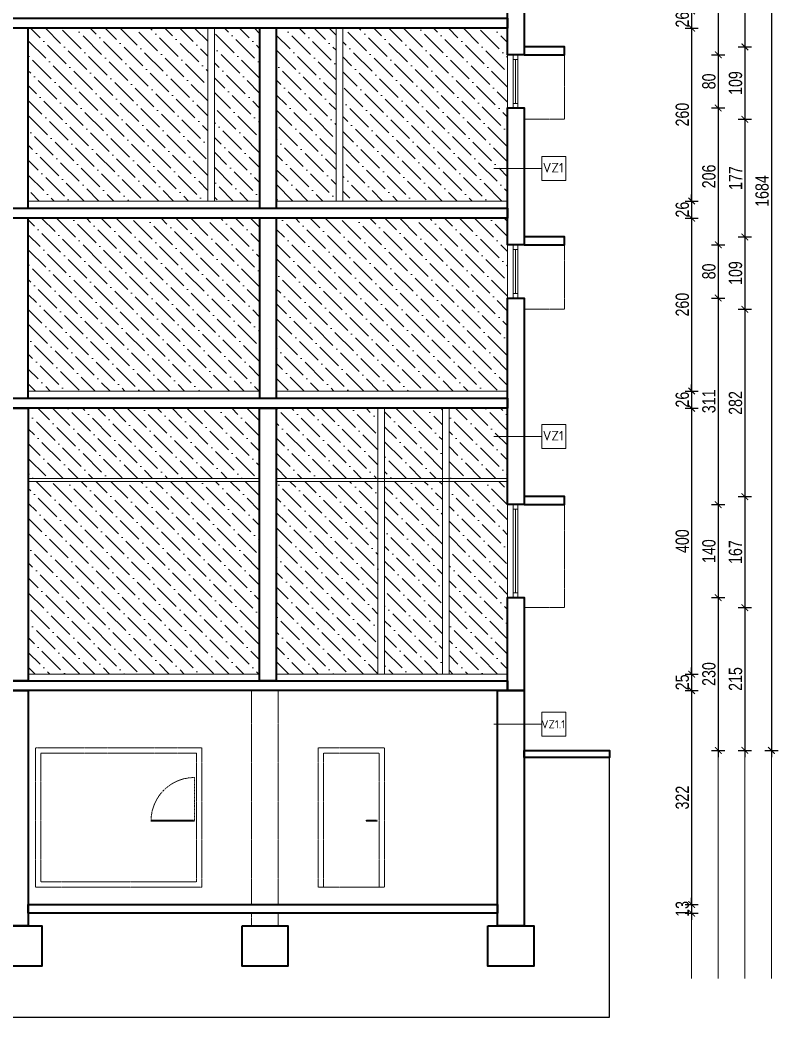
# Model space of a CAD drawing. Header units: millimetres. Extents: x 195897 to 285417, y -229751 to -116129.
# Drawn here: x 204986 to 206127, y -228021 to -226520 of the extents above; entities that cross this region are included whole.
import ezdxf
from ezdxf.enums import TextEntityAlignment as Align

# ---------------------------------------------------------------- set-up
doc = ezdxf.new("R2010")
doc.units = ezdxf.units.MM
doc.header["$PDMODE"] = 2
doc.linetypes.add('HIDDEN', pattern=[0.375, 0.25, -0.125])
doc.layers.get('0').update_dxf_attribs({"lineweight": 0})
doc.layers.get('Defpoints').update_dxf_attribs({"color": 250, "lineweight": 0})
for name, color, linetype, lineweight in [('01-zid_nenosivi', 134, 'Continuous', 0), ('03-prozori', 132, 'Continuous', 0), ('05-podgled-tanko', 144, 'HIDDEN', 0), ('06-hatch_grijano', 30, 'Continuous', 0), ('07-kote', 70, 'Continuous', 9), ('5-TX', 113, 'Continuous', 5), ('TP_01 - 0.50', 1, 'Continuous', 40)]:
    doc.layers.add(name, color=color, linetype=linetype, lineweight=lineweight)
doc.layers.add('Kucni_broj', color=2, linetype='Continuous', plot=False)
doc.styles.add('isocpeur', font='isocpeur.ttf')
doc.styles.add('OPIS', font='hrcom.shx', dxfattribs={"width": 0.8, "height": 20})
doc.dimstyles.new('ISO-25', dxfattribs={"dimtxt": 20, "dimasz": 10, "dimexe": 10, "dimexo": 10, "dimgap": 4, "dimtad": 1, "dimdec": 0, "dimtxsty": 'OPIS', "dimblk": 'ARCHTICK', "dimcen": 10, "dimdle": 10, "dimadec": 0, "dimazin": 0, "dimtfac": 1, "dimtdec": 0, "dimtix": 1, "dimtmove": 0, "dimatfit": 3, "dimldrblk": 'ARCHTICK', "dimfxl": 10, "dimfxlon": 1, "dimarcsym": 0})

# ---------------------------------------------------------------- blocks, each defined once
blk = doc.blocks.new('*U648')
blk.add_line((7, 3.5), (133, 3.5))
blk.add_lwpolyline([(0, 7), (140, 7), (140, 0), (140, 0), (0, 0), (0, 7)])
blk.add_lwpolyline([(7, 7), (133, 7), (133, 0), (7, 0)], close=True)
blk = doc.blocks.new('*U1047')
blk.add_line((7, 3.5), (73, 3.5))
blk.add_lwpolyline([(0, 7), (80, 7), (80, 0), (80, 0), (0, 0), (0, 7)])
blk.add_lwpolyline([(7, 7), (73, 7), (73, 0), (7, 0)], close=True)
blk = doc.blocks.new('_ArchTick')
at = {"color": 0, "linetype": 'ByBlock', "lineweight": 0, "const_width": 0.15}
blk.add_lwpolyline([(-0.5, -0.5), (0.5, 0.5)], dxfattribs=at)
blk = doc.blocks.new('*D1799')
at = {"layer": '07-kote', "color": 0, "linetype": 'ByBlock', "lineweight": -2, "ltscale": 5, "transparency": 16777216}
for p, q in [((205996.6, -226506.3), (205996.6, -226496.3)), ((205986.6, -226506.3), (206006.6, -226506.3)), ((205996.6, -226506.3), (205996.6, -226532.3)), ((205986.6, -226532.3), (206006.6, -226532.3)), ((205996.6, -226532.3), (205996.6, -226542.3))]:
    blk.add_line(p, q, dxfattribs=at)
at = {"layer": 'Defpoints', "color": 0, "linetype": 'ByBlock', "ltscale": 5, "transparency": 16777216}
for p in [(205719.7, -226506.3), (205719.7, -226532.3), (205996.6, -226532.3)]:
    blk.add_point(p, dxfattribs=at)
at = {"layer": '07-kote', "color": 0, "linetype": 'ByBlock', "lineweight": -2, "ltscale": 5, "transparency": 16777216, "xscale": 10, "yscale": 10, "zscale": 10}
for p, rotation in [((205996.6, -226506.3), 270), ((205996.6, -226532.3), 90)]:
    blk.add_blockref('_ArchTick', p, dxfattribs=dict(at, rotation=rotation))
at = {"layer": '07-kote', "color": 0, "linetype": 'ByBlock', "ltscale": 5, "transparency": 16777216, "insert": (205982.6, -226519.3), "char_height": 20, "attachment_point": 5, "rotation": 90, "style": 'OPIS'}
blk.add_mtext('26', dxfattribs=at)
blk = doc.blocks.new('*D1800')
at = {"layer": '07-kote', "color": 0, "linetype": 'ByBlock', "lineweight": -2, "ltscale": 5, "transparency": 16777216}
for p, q in [((205986.6, -226532.3), (206006.6, -226532.3)), ((205996.6, -226522.3), (205996.6, -226802.3)), ((205986.6, -226792.3), (206006.6, -226792.3))]:
    blk.add_line(p, q, dxfattribs=at)
at = {"layer": 'Defpoints', "color": 0, "linetype": 'ByBlock', "ltscale": 5, "transparency": 16777216}
for p in [(205719.7, -226532.3), (205719.7, -226792.3), (205996.6, -226792.3)]:
    blk.add_point(p, dxfattribs=at)
at = {"layer": '07-kote', "color": 0, "linetype": 'ByBlock', "lineweight": -2, "ltscale": 5, "transparency": 16777216, "xscale": 10, "yscale": 10, "zscale": 10}
for p, rotation in [((205996.6, -226532.3), 90), ((205996.6, -226792.3), 270)]:
    blk.add_blockref('_ArchTick', p, dxfattribs=dict(at, rotation=rotation))
at = {"layer": '07-kote', "color": 0, "linetype": 'ByBlock', "ltscale": 5, "transparency": 16777216, "insert": (205982.6, -226662.3), "char_height": 20, "attachment_point": 5, "rotation": 90, "style": 'OPIS'}
blk.add_mtext('260', dxfattribs=at)
blk = doc.blocks.new('*D1801')
at = {"layer": '07-kote', "color": 0, "linetype": 'ByBlock', "lineweight": -2, "ltscale": 5, "transparency": 16777216}
for p, q in [((205996.6, -226792.3), (205996.6, -226782.3)), ((205986.6, -226792.3), (206006.6, -226792.3)), ((205996.6, -226792.3), (205996.6, -226818.3)), ((205986.6, -226818.3), (206006.6, -226818.3)), ((205996.6, -226818.3), (205996.6, -226828.3))]:
    blk.add_line(p, q, dxfattribs=at)
at = {"layer": 'Defpoints', "color": 0, "linetype": 'ByBlock', "ltscale": 5, "transparency": 16777216}
for p in [(205719.7, -226792.3), (205719.7, -226818.3), (205996.6, -226818.3)]:
    blk.add_point(p, dxfattribs=at)
at = {"layer": '07-kote', "color": 0, "linetype": 'ByBlock', "lineweight": -2, "ltscale": 5, "transparency": 16777216, "xscale": 10, "yscale": 10, "zscale": 10}
for p, rotation in [((205996.6, -226792.3), 270), ((205996.6, -226818.3), 90)]:
    blk.add_blockref('_ArchTick', p, dxfattribs=dict(at, rotation=rotation))
at = {"layer": '07-kote', "color": 0, "linetype": 'ByBlock', "ltscale": 5, "transparency": 16777216, "insert": (205982.6, -226805.3), "char_height": 20, "attachment_point": 5, "rotation": 90, "style": 'OPIS'}
blk.add_mtext('26', dxfattribs=at)
blk = doc.blocks.new('*D1802')
at = {"layer": '07-kote', "color": 0, "linetype": 'ByBlock', "lineweight": -2, "ltscale": 5, "transparency": 16777216}
for p, q in [((205986.6, -226818.3), (206006.6, -226818.3)), ((205996.6, -226808.3), (205996.6, -227088.3)), ((205986.6, -227078.3), (206006.6, -227078.3))]:
    blk.add_line(p, q, dxfattribs=at)
at = {"layer": 'Defpoints', "color": 0, "linetype": 'ByBlock', "ltscale": 5, "transparency": 16777216}
for p in [(205719.7, -226818.3), (205719.7, -227078.3), (205996.6, -227078.3)]:
    blk.add_point(p, dxfattribs=at)
at = {"layer": '07-kote', "color": 0, "linetype": 'ByBlock', "lineweight": -2, "ltscale": 5, "transparency": 16777216, "xscale": 10, "yscale": 10, "zscale": 10}
for p, rotation in [((205996.6, -226818.3), 90), ((205996.6, -227078.3), 270)]:
    blk.add_blockref('_ArchTick', p, dxfattribs=dict(at, rotation=rotation))
at = {"layer": '07-kote', "color": 0, "linetype": 'ByBlock', "ltscale": 5, "transparency": 16777216, "insert": (205982.6, -226948.3), "char_height": 20, "attachment_point": 5, "rotation": 90, "style": 'OPIS'}
blk.add_mtext('260', dxfattribs=at)
blk = doc.blocks.new('*D1803')
at = {"layer": '07-kote', "color": 0, "linetype": 'ByBlock', "lineweight": -2, "ltscale": 5, "transparency": 16777216}
for p, q in [((205996.6, -227078.3), (205996.6, -227068.3)), ((205986.6, -227078.3), (206006.6, -227078.3)), ((205996.6, -227078.3), (205996.6, -227104.3)), ((205986.6, -227104.3), (206006.6, -227104.3)), ((205996.6, -227104.3), (205996.6, -227114.3))]:
    blk.add_line(p, q, dxfattribs=at)
at = {"layer": 'Defpoints', "color": 0, "linetype": 'ByBlock', "ltscale": 5, "transparency": 16777216}
for p in [(205719.7, -227078.3), (205719.7, -227104.3), (205996.6, -227104.3)]:
    blk.add_point(p, dxfattribs=at)
at = {"layer": '07-kote', "color": 0, "linetype": 'ByBlock', "lineweight": -2, "ltscale": 5, "transparency": 16777216, "xscale": 10, "yscale": 10, "zscale": 10}
for p, rotation in [((205996.6, -227078.3), 270), ((205996.6, -227104.3), 90)]:
    blk.add_blockref('_ArchTick', p, dxfattribs=dict(at, rotation=rotation))
at = {"layer": '07-kote', "color": 0, "linetype": 'ByBlock', "ltscale": 5, "transparency": 16777216, "insert": (205982.6, -227091.3), "char_height": 20, "attachment_point": 5, "rotation": 90, "style": 'OPIS'}
blk.add_mtext('26', dxfattribs=at)
blk = doc.blocks.new('*D1804')
at = {"layer": '07-kote', "color": 0, "linetype": 'ByBlock', "lineweight": -2, "ltscale": 5, "transparency": 16777216}
for p, q in [((205986.6, -227104.3), (206006.6, -227104.3)), ((205996.6, -227094.3), (205996.6, -227514.3)), ((205986.6, -227504.3), (206006.6, -227504.3))]:
    blk.add_line(p, q, dxfattribs=at)
at = {"layer": 'Defpoints', "color": 0, "linetype": 'ByBlock', "ltscale": 5, "transparency": 16777216}
for p in [(205719.7, -227104.3), (205719.7, -227504.3), (205996.6, -227504.3)]:
    blk.add_point(p, dxfattribs=at)
at = {"layer": '07-kote', "color": 0, "linetype": 'ByBlock', "lineweight": -2, "ltscale": 5, "transparency": 16777216, "xscale": 10, "yscale": 10, "zscale": 10}
for p, rotation in [((205996.6, -227104.3), 90), ((205996.6, -227504.3), 270)]:
    blk.add_blockref('_ArchTick', p, dxfattribs=dict(at, rotation=rotation))
at = {"layer": '07-kote', "color": 0, "linetype": 'ByBlock', "ltscale": 5, "transparency": 16777216, "insert": (205982.6, -227304.3), "char_height": 20, "attachment_point": 5, "rotation": 90, "style": 'OPIS'}
blk.add_mtext('400', dxfattribs=at)
blk = doc.blocks.new('*D1805')
at = {"layer": '07-kote', "color": 0, "linetype": 'ByBlock', "lineweight": -2, "ltscale": 5, "transparency": 16777216}
for p, q in [((205996.6, -227504.3), (205996.6, -227494.3)), ((205986.6, -227504.3), (206006.6, -227504.3)), ((205996.6, -227504.3), (205996.6, -227529.3)), ((205986.6, -227529.3), (206006.6, -227529.3)), ((205996.6, -227529.3), (205996.6, -227539.3))]:
    blk.add_line(p, q, dxfattribs=at)
at = {"layer": 'Defpoints', "color": 0, "linetype": 'ByBlock', "ltscale": 5, "transparency": 16777216}
for p in [(205719.7, -227504.3), (205719.7, -227529.3), (205996.6, -227529.3)]:
    blk.add_point(p, dxfattribs=at)
at = {"layer": '07-kote', "color": 0, "linetype": 'ByBlock', "lineweight": -2, "ltscale": 5, "transparency": 16777216, "xscale": 10, "yscale": 10, "zscale": 10}
for p, rotation in [((205996.6, -227504.3), 270), ((205996.6, -227529.3), 90)]:
    blk.add_blockref('_ArchTick', p, dxfattribs=dict(at, rotation=rotation))
at = {"layer": '07-kote', "color": 0, "linetype": 'ByBlock', "ltscale": 5, "transparency": 16777216, "insert": (205982.6, -227516.8), "char_height": 20, "attachment_point": 5, "rotation": 90, "style": 'OPIS'}
blk.add_mtext('25', dxfattribs=at)
blk = doc.blocks.new('*D1806')
at = {"layer": '07-kote', "color": 0, "linetype": 'ByBlock', "lineweight": -2, "ltscale": 5, "transparency": 16777216}
for p, q in [((205996.6, -227519.3), (205996.6, -227861.3)), ((205986.6, -227529.3), (206006.6, -227529.3)), ((205986.6, -227851.3), (206006.6, -227851.3))]:
    blk.add_line(p, q, dxfattribs=at)
at = {"layer": 'Defpoints', "color": 0, "linetype": 'ByBlock', "ltscale": 5, "transparency": 16777216}
for p in [(205719.7, -227529.3), (205704.7, -227851.3), (205996.6, -227851.3)]:
    blk.add_point(p, dxfattribs=at)
at = {"layer": '07-kote', "color": 0, "linetype": 'ByBlock', "lineweight": -2, "ltscale": 5, "transparency": 16777216, "xscale": 10, "yscale": 10, "zscale": 10}
for p, rotation in [((205996.6, -227529.3), 90), ((205996.6, -227851.3), 270)]:
    blk.add_blockref('_ArchTick', p, dxfattribs=dict(at, rotation=rotation))
at = {"layer": '07-kote', "color": 0, "linetype": 'ByBlock', "ltscale": 5, "transparency": 16777216, "insert": (205982.6, -227690.3), "char_height": 20, "attachment_point": 5, "rotation": 90, "style": 'OPIS'}
blk.add_mtext('322', dxfattribs=at)
blk = doc.blocks.new('*D1807')
at = {"layer": '07-kote', "color": 0, "linetype": 'ByBlock', "lineweight": -2, "ltscale": 5, "transparency": 16777216}
for p, q in [((205996.6, -227851.3), (205996.6, -227841.3)), ((205986.6, -227851.3), (206006.6, -227851.3)), ((205996.6, -227851.3), (205996.6, -227864.3)), ((205986.6, -227864.3), (206006.6, -227864.3)), ((205996.6, -227864.3), (205996.6, -227874.3))]:
    blk.add_line(p, q, dxfattribs=at)
at = {"layer": 'Defpoints', "color": 0, "linetype": 'ByBlock', "ltscale": 5, "transparency": 16777216}
for p in [(205704.7, -227851.3), (205704.7, -227864.3), (205996.6, -227864.3)]:
    blk.add_point(p, dxfattribs=at)
at = {"layer": '07-kote', "color": 0, "linetype": 'ByBlock', "lineweight": -2, "ltscale": 5, "transparency": 16777216, "xscale": 10, "yscale": 10, "zscale": 10}
for p, rotation in [((205996.6, -227851.3), 270), ((205996.6, -227864.3), 90)]:
    blk.add_blockref('_ArchTick', p, dxfattribs=dict(at, rotation=rotation))
at = {"layer": '07-kote', "color": 0, "linetype": 'ByBlock', "ltscale": 5, "transparency": 16777216, "insert": (205982.6, -227857.8), "char_height": 20, "attachment_point": 5, "rotation": 90, "style": 'OPIS'}
blk.add_mtext('13', dxfattribs=at)
blk = doc.blocks.new('*D1814')
at = {"layer": '07-kote', "color": 0, "linetype": 'ByBlock', "lineweight": -2, "ltscale": 5, "transparency": 16777216}
for p, q in [((206026.6, -226366.3), (206046.6, -226366.3)), ((206036.6, -226356.3), (206036.6, -226582.3)), ((206026.6, -226572.3), (206046.6, -226572.3))]:
    blk.add_line(p, q, dxfattribs=at)
at = {"layer": 'Defpoints', "color": 0, "linetype": 'ByBlock', "ltscale": 5, "transparency": 16777216}
for p in [(205744.7, -226366.3), (205744.7, -226572.3), (206036.6, -226572.3)]:
    blk.add_point(p, dxfattribs=at)
at = {"layer": '07-kote', "color": 0, "linetype": 'ByBlock', "lineweight": -2, "ltscale": 5, "transparency": 16777216, "xscale": 10, "yscale": 10, "zscale": 10}
for p, rotation in [((206036.6, -226366.3), 90), ((206036.6, -226572.3), 270)]:
    blk.add_blockref('_ArchTick', p, dxfattribs=dict(at, rotation=rotation))
at = {"layer": '07-kote', "color": 0, "linetype": 'ByBlock', "ltscale": 5, "transparency": 16777216, "insert": (206022.6, -226469.3), "char_height": 20, "attachment_point": 5, "rotation": 90, "style": 'OPIS'}
blk.add_mtext('206', dxfattribs=at)
blk = doc.blocks.new('*D1815')
at = {"layer": '07-kote', "color": 0, "linetype": 'ByBlock', "lineweight": -2, "ltscale": 5, "transparency": 16777216}
for p, q in [((206036.6, -226562.3), (206036.6, -226662.3)), ((206026.6, -226572.3), (206046.6, -226572.3)), ((206026.6, -226652.3), (206046.6, -226652.3))]:
    blk.add_line(p, q, dxfattribs=at)
at = {"layer": 'Defpoints', "color": 0, "linetype": 'ByBlock', "ltscale": 5, "transparency": 16777216}
for p in [(205744.7, -226572.3), (205744.7, -226652.3), (206036.6, -226652.3)]:
    blk.add_point(p, dxfattribs=at)
at = {"layer": '07-kote', "color": 0, "linetype": 'ByBlock', "lineweight": -2, "ltscale": 5, "transparency": 16777216, "xscale": 10, "yscale": 10, "zscale": 10}
for p, rotation in [((206036.6, -226572.3), 90), ((206036.6, -226652.3), 270)]:
    blk.add_blockref('_ArchTick', p, dxfattribs=dict(at, rotation=rotation))
at = {"layer": '07-kote', "color": 0, "linetype": 'ByBlock', "ltscale": 5, "transparency": 16777216, "insert": (206022.6, -226612.3), "char_height": 20, "attachment_point": 5, "rotation": 90, "style": 'OPIS'}
blk.add_mtext('80', dxfattribs=at)
blk = doc.blocks.new('*D1816')
at = {"layer": '07-kote', "color": 0, "linetype": 'ByBlock', "lineweight": -2, "ltscale": 5, "transparency": 16777216}
for p, q in [((206026.6, -226652.3), (206046.6, -226652.3)), ((206036.6, -226642.3), (206036.6, -226868.3)), ((206026.6, -226858.3), (206046.6, -226858.3))]:
    blk.add_line(p, q, dxfattribs=at)
at = {"layer": 'Defpoints', "color": 0, "linetype": 'ByBlock', "ltscale": 5, "transparency": 16777216}
for p in [(205744.7, -226652.3), (205744.7, -226858.3), (206036.6, -226858.3)]:
    blk.add_point(p, dxfattribs=at)
at = {"layer": '07-kote', "color": 0, "linetype": 'ByBlock', "lineweight": -2, "ltscale": 5, "transparency": 16777216, "xscale": 10, "yscale": 10, "zscale": 10}
for p, rotation in [((206036.6, -226652.3), 90), ((206036.6, -226858.3), 270)]:
    blk.add_blockref('_ArchTick', p, dxfattribs=dict(at, rotation=rotation))
at = {"layer": '07-kote', "color": 0, "linetype": 'ByBlock', "ltscale": 5, "transparency": 16777216, "insert": (206022.6, -226755.3), "char_height": 20, "attachment_point": 5, "rotation": 90, "style": 'OPIS'}
blk.add_mtext('206', dxfattribs=at)
blk = doc.blocks.new('*D1817')
at = {"layer": '07-kote', "color": 0, "linetype": 'ByBlock', "lineweight": -2, "ltscale": 5, "transparency": 16777216}
for p, q in [((206036.6, -226848.3), (206036.6, -226948.3)), ((206026.6, -226858.3), (206046.6, -226858.3)), ((206026.6, -226938.3), (206046.6, -226938.3))]:
    blk.add_line(p, q, dxfattribs=at)
at = {"layer": 'Defpoints', "color": 0, "linetype": 'ByBlock', "ltscale": 5, "transparency": 16777216}
for p in [(205744.7, -226858.3), (205744.7, -226938.3), (206036.6, -226938.3)]:
    blk.add_point(p, dxfattribs=at)
at = {"layer": '07-kote', "color": 0, "linetype": 'ByBlock', "lineweight": -2, "ltscale": 5, "transparency": 16777216, "xscale": 10, "yscale": 10, "zscale": 10}
for p, rotation in [((206036.6, -226858.3), 90), ((206036.6, -226938.3), 270)]:
    blk.add_blockref('_ArchTick', p, dxfattribs=dict(at, rotation=rotation))
at = {"layer": '07-kote', "color": 0, "linetype": 'ByBlock', "ltscale": 5, "transparency": 16777216, "insert": (206022.6, -226898.3), "char_height": 20, "attachment_point": 5, "rotation": 90, "style": 'OPIS'}
blk.add_mtext('80', dxfattribs=at)
blk = doc.blocks.new('*D1818')
at = {"layer": '07-kote', "color": 0, "linetype": 'ByBlock', "lineweight": -2, "ltscale": 5, "transparency": 16777216}
for p, q in [((206026.6, -226938.3), (206046.6, -226938.3)), ((206036.6, -226928.3), (206036.6, -227259.3)), ((206026.6, -227249.3), (206046.6, -227249.3))]:
    blk.add_line(p, q, dxfattribs=at)
at = {"layer": 'Defpoints', "color": 0, "linetype": 'ByBlock', "ltscale": 5, "transparency": 16777216}
for p in [(205744.7, -226938.3), (205744.7, -227249.3), (206036.6, -227249.3)]:
    blk.add_point(p, dxfattribs=at)
at = {"layer": '07-kote', "color": 0, "linetype": 'ByBlock', "lineweight": -2, "ltscale": 5, "transparency": 16777216, "xscale": 10, "yscale": 10, "zscale": 10}
for p, rotation in [((206036.6, -226938.3), 90), ((206036.6, -227249.3), 270)]:
    blk.add_blockref('_ArchTick', p, dxfattribs=dict(at, rotation=rotation))
at = {"layer": '07-kote', "color": 0, "linetype": 'ByBlock', "ltscale": 5, "transparency": 16777216, "insert": (206022.6, -227093.8), "char_height": 20, "attachment_point": 5, "rotation": 90, "style": 'OPIS'}
blk.add_mtext('311', dxfattribs=at)
blk = doc.blocks.new('*D1819')
at = {"layer": '07-kote', "color": 0, "linetype": 'ByBlock', "lineweight": -2, "ltscale": 5, "transparency": 16777216}
for p, q in [((206036.6, -227239.3), (206036.6, -227399.3)), ((206026.6, -227249.3), (206046.6, -227249.3)), ((206026.6, -227389.3), (206046.6, -227389.3))]:
    blk.add_line(p, q, dxfattribs=at)
at = {"layer": 'Defpoints', "color": 0, "linetype": 'ByBlock', "ltscale": 5, "transparency": 16777216}
for p in [(205744.7, -227249.3), (205744.7, -227389.3), (206036.6, -227389.3)]:
    blk.add_point(p, dxfattribs=at)
at = {"layer": '07-kote', "color": 0, "linetype": 'ByBlock', "lineweight": -2, "ltscale": 5, "transparency": 16777216, "xscale": 10, "yscale": 10, "zscale": 10}
for p, rotation in [((206036.6, -227249.3), 90), ((206036.6, -227389.3), 270)]:
    blk.add_blockref('_ArchTick', p, dxfattribs=dict(at, rotation=rotation))
at = {"layer": '07-kote', "color": 0, "linetype": 'ByBlock', "ltscale": 5, "transparency": 16777216, "insert": (206022.6, -227319.3), "char_height": 20, "attachment_point": 5, "rotation": 90, "style": 'OPIS'}
blk.add_mtext('140', dxfattribs=at)
blk = doc.blocks.new('*D1820')
at = {"layer": '07-kote', "color": 0, "linetype": 'ByBlock', "lineweight": -2, "ltscale": 5, "transparency": 16777216}
for p, q in [((206026.6, -227389.3), (206046.6, -227389.3)), ((206036.6, -227379.3), (206036.6, -227629.3)), ((206026.6, -227619.3), (206046.6, -227619.3))]:
    blk.add_line(p, q, dxfattribs=at)
at = {"layer": 'Defpoints', "color": 0, "linetype": 'ByBlock', "ltscale": 5, "transparency": 16777216}
for p in [(205744.7, -227389.3), (205873.1, -227619.3), (206036.6, -227619.3)]:
    blk.add_point(p, dxfattribs=at)
at = {"layer": '07-kote', "color": 0, "linetype": 'ByBlock', "lineweight": -2, "ltscale": 5, "transparency": 16777216, "xscale": 10, "yscale": 10, "zscale": 10}
for p, rotation in [((206036.6, -227389.3), 90), ((206036.6, -227619.3), 270)]:
    blk.add_blockref('_ArchTick', p, dxfattribs=dict(at, rotation=rotation))
at = {"layer": '07-kote', "color": 0, "linetype": 'ByBlock', "ltscale": 5, "transparency": 16777216, "insert": (206022.6, -227504.3), "char_height": 20, "attachment_point": 5, "rotation": 90, "style": 'OPIS'}
blk.add_mtext('230', dxfattribs=at)
blk = doc.blocks.new('*D1826')
at = {"layer": '07-kote', "color": 0, "linetype": 'ByBlock', "lineweight": -2, "ltscale": 5, "transparency": 16777216}
for p, q in [((206066.6, -226383.3), (206086.6, -226383.3)), ((206076.6, -226373.3), (206076.6, -226570.3)), ((206066.6, -226560.3), (206086.6, -226560.3))]:
    blk.add_line(p, q, dxfattribs=at)
at = {"layer": 'Defpoints', "color": 0, "linetype": 'ByBlock', "ltscale": 5, "transparency": 16777216}
for p in [(205805.3, -226383.3), (205805.3, -226560.3), (206076.6, -226560.3)]:
    blk.add_point(p, dxfattribs=at)
at = {"layer": '07-kote', "color": 0, "linetype": 'ByBlock', "lineweight": -2, "ltscale": 5, "transparency": 16777216, "xscale": 10, "yscale": 10, "zscale": 10}
for p, rotation in [((206076.6, -226383.3), 90), ((206076.6, -226560.3), 270)]:
    blk.add_blockref('_ArchTick', p, dxfattribs=dict(at, rotation=rotation))
at = {"layer": '07-kote', "color": 0, "linetype": 'ByBlock', "ltscale": 5, "transparency": 16777216, "insert": (206062.6, -226471.8), "char_height": 20, "attachment_point": 5, "rotation": 90, "style": 'OPIS'}
blk.add_mtext('177', dxfattribs=at)
blk = doc.blocks.new('*D1827')
at = {"layer": '07-kote', "color": 0, "linetype": 'ByBlock', "lineweight": -2, "ltscale": 5, "transparency": 16777216}
for p, q in [((206076.6, -226550.3), (206076.6, -226679.3)), ((206066.6, -226560.3), (206086.6, -226560.3)), ((206066.6, -226669.3), (206086.6, -226669.3))]:
    blk.add_line(p, q, dxfattribs=at)
at = {"layer": 'Defpoints', "color": 0, "linetype": 'ByBlock', "ltscale": 5, "transparency": 16777216}
for p in [(205805.3, -226560.3), (205805.3, -226669.3), (206076.6, -226669.3)]:
    blk.add_point(p, dxfattribs=at)
at = {"layer": '07-kote', "color": 0, "linetype": 'ByBlock', "lineweight": -2, "ltscale": 5, "transparency": 16777216, "xscale": 10, "yscale": 10, "zscale": 10}
for p, rotation in [((206076.6, -226560.3), 90), ((206076.6, -226669.3), 270)]:
    blk.add_blockref('_ArchTick', p, dxfattribs=dict(at, rotation=rotation))
at = {"layer": '07-kote', "color": 0, "linetype": 'ByBlock', "ltscale": 5, "transparency": 16777216, "insert": (206062.6, -226614.8), "char_height": 20, "attachment_point": 5, "rotation": 90, "style": 'OPIS'}
blk.add_mtext('109', dxfattribs=at)
blk = doc.blocks.new('*D1828')
at = {"layer": '07-kote', "color": 0, "linetype": 'ByBlock', "lineweight": -2, "ltscale": 5, "transparency": 16777216}
for p, q in [((206066.6, -226669.3), (206086.6, -226669.3)), ((206076.6, -226659.3), (206076.6, -226856.3)), ((206066.6, -226846.3), (206086.6, -226846.3))]:
    blk.add_line(p, q, dxfattribs=at)
at = {"layer": 'Defpoints', "color": 0, "linetype": 'ByBlock', "ltscale": 5, "transparency": 16777216}
for p in [(205805.3, -226669.3), (205805.3, -226846.3), (206076.6, -226846.3)]:
    blk.add_point(p, dxfattribs=at)
at = {"layer": '07-kote', "color": 0, "linetype": 'ByBlock', "lineweight": -2, "ltscale": 5, "transparency": 16777216, "xscale": 10, "yscale": 10, "zscale": 10}
for p, rotation in [((206076.6, -226669.3), 90), ((206076.6, -226846.3), 270)]:
    blk.add_blockref('_ArchTick', p, dxfattribs=dict(at, rotation=rotation))
at = {"layer": '07-kote', "color": 0, "linetype": 'ByBlock', "ltscale": 5, "transparency": 16777216, "insert": (206062.6, -226757.8), "char_height": 20, "attachment_point": 5, "rotation": 90, "style": 'OPIS'}
blk.add_mtext('177', dxfattribs=at)
blk = doc.blocks.new('*D1829')
at = {"layer": '07-kote', "color": 0, "linetype": 'ByBlock', "lineweight": -2, "ltscale": 5, "transparency": 16777216}
for p, q in [((206066.6, -226846.3), (206086.6, -226846.3)), ((206076.6, -226836.3), (206076.6, -226965.3)), ((206066.6, -226955.3), (206086.6, -226955.3))]:
    blk.add_line(p, q, dxfattribs=at)
at = {"layer": 'Defpoints', "color": 0, "linetype": 'ByBlock', "ltscale": 5, "transparency": 16777216}
for p in [(205805.3, -226846.3), (205805.3, -226955.3), (206076.6, -226955.3)]:
    blk.add_point(p, dxfattribs=at)
at = {"layer": '07-kote', "color": 0, "linetype": 'ByBlock', "lineweight": -2, "ltscale": 5, "transparency": 16777216, "xscale": 10, "yscale": 10, "zscale": 10}
for p, rotation in [((206076.6, -226846.3), 90), ((206076.6, -226955.3), 270)]:
    blk.add_blockref('_ArchTick', p, dxfattribs=dict(at, rotation=rotation))
at = {"layer": '07-kote', "color": 0, "linetype": 'ByBlock', "ltscale": 5, "transparency": 16777216, "insert": (206062.6, -226900.8), "char_height": 20, "attachment_point": 5, "rotation": 90, "style": 'OPIS'}
blk.add_mtext('109', dxfattribs=at)
blk = doc.blocks.new('*D1830')
at = {"layer": '07-kote', "color": 0, "linetype": 'ByBlock', "lineweight": -2, "ltscale": 5, "transparency": 16777216}
for p, q in [((206066.6, -226955.3), (206086.6, -226955.3)), ((206076.6, -226945.3), (206076.6, -227247.3)), ((206066.6, -227237.3), (206086.6, -227237.3))]:
    blk.add_line(p, q, dxfattribs=at)
at = {"layer": 'Defpoints', "color": 0, "linetype": 'ByBlock', "ltscale": 5, "transparency": 16777216}
for p in [(205805.3, -226955.3), (205805.3, -227237.3), (206076.6, -227237.3)]:
    blk.add_point(p, dxfattribs=at)
at = {"layer": '07-kote', "color": 0, "linetype": 'ByBlock', "lineweight": -2, "ltscale": 5, "transparency": 16777216, "xscale": 10, "yscale": 10, "zscale": 10}
for p, rotation in [((206076.6, -226955.3), 90), ((206076.6, -227237.3), 270)]:
    blk.add_blockref('_ArchTick', p, dxfattribs=dict(at, rotation=rotation))
at = {"layer": '07-kote', "color": 0, "linetype": 'ByBlock', "ltscale": 5, "transparency": 16777216, "insert": (206062.6, -227096.3), "char_height": 20, "attachment_point": 5, "rotation": 90, "style": 'OPIS'}
blk.add_mtext('282', dxfattribs=at)
blk = doc.blocks.new('*D1831')
at = {"layer": '07-kote', "color": 0, "linetype": 'ByBlock', "lineweight": -2, "ltscale": 5, "transparency": 16777216}
for p, q in [((206066.6, -227237.3), (206086.6, -227237.3)), ((206076.6, -227227.3), (206076.6, -227414.3)), ((206066.6, -227404.3), (206086.6, -227404.3))]:
    blk.add_line(p, q, dxfattribs=at)
at = {"layer": 'Defpoints', "color": 0, "linetype": 'ByBlock', "ltscale": 5, "transparency": 16777216}
for p in [(205805.3, -227237.3), (205744.7, -227404.3), (206076.6, -227404.3)]:
    blk.add_point(p, dxfattribs=at)
at = {"layer": '07-kote', "color": 0, "linetype": 'ByBlock', "lineweight": -2, "ltscale": 5, "transparency": 16777216, "xscale": 10, "yscale": 10, "zscale": 10}
for p, rotation in [((206076.6, -227237.3), 90), ((206076.6, -227404.3), 270)]:
    blk.add_blockref('_ArchTick', p, dxfattribs=dict(at, rotation=rotation))
at = {"layer": '07-kote', "color": 0, "linetype": 'ByBlock', "ltscale": 5, "transparency": 16777216, "insert": (206062.6, -227320.8), "char_height": 20, "attachment_point": 5, "rotation": 90, "style": 'OPIS'}
blk.add_mtext('167', dxfattribs=at)
blk = doc.blocks.new('*D1832')
at = {"layer": '07-kote', "color": 0, "linetype": 'ByBlock', "lineweight": -2, "ltscale": 5, "transparency": 16777216}
for p, q in [((206066.6, -227404.3), (206086.6, -227404.3)), ((206076.6, -227394.3), (206076.6, -227629.3)), ((206066.6, -227619.3), (206086.6, -227619.3))]:
    blk.add_line(p, q, dxfattribs=at)
at = {"layer": 'Defpoints', "color": 0, "linetype": 'ByBlock', "ltscale": 5, "transparency": 16777216}
for p in [(205744.7, -227404.3), (205873.1, -227619.3), (206076.6, -227619.3)]:
    blk.add_point(p, dxfattribs=at)
at = {"layer": '07-kote', "color": 0, "linetype": 'ByBlock', "lineweight": -2, "ltscale": 5, "transparency": 16777216, "xscale": 10, "yscale": 10, "zscale": 10}
for p, rotation in [((206076.6, -227404.3), 90), ((206076.6, -227619.3), 270)]:
    blk.add_blockref('_ArchTick', p, dxfattribs=dict(at, rotation=rotation))
at = {"layer": '07-kote', "color": 0, "linetype": 'ByBlock', "ltscale": 5, "transparency": 16777216, "insert": (206062.6, -227511.8), "char_height": 20, "attachment_point": 5, "rotation": 90, "style": 'OPIS'}
blk.add_mtext('215', dxfattribs=at)
blk = doc.blocks.new('*D1875')
at = {"layer": '07-kote', "color": 0, "linetype": 'ByBlock', "lineweight": -2, "ltscale": 5, "transparency": 16777216}
for p, q in [((206106.6, -225935.3), (206126.6, -225935.3)), ((206116.6, -225925.3), (206116.6, -227629.3)), ((206106.6, -227619.3), (206126.6, -227619.3))]:
    blk.add_line(p, q, dxfattribs=at)
at = {"layer": 'Defpoints', "color": 0, "linetype": 'ByBlock', "ltscale": 5, "transparency": 16777216}
for p in [(204458.7, -225935.3), (205873.1, -227619.3), (206116.6, -227619.3)]:
    blk.add_point(p, dxfattribs=at)
at = {"layer": '07-kote', "color": 0, "linetype": 'ByBlock', "lineweight": -2, "ltscale": 5, "transparency": 16777216, "xscale": 10, "yscale": 10, "zscale": 10}
for p, rotation in [((206116.6, -225935.3), 90), ((206116.6, -227619.3), 270)]:
    blk.add_blockref('_ArchTick', p, dxfattribs=dict(at, rotation=rotation))
at = {"layer": '07-kote', "color": 0, "linetype": 'ByBlock', "ltscale": 5, "transparency": 16777216, "insert": (206102.6, -226777.3), "char_height": 20, "attachment_point": 5, "rotation": 90, "style": 'OPIS'}
blk.add_mtext('1684', dxfattribs=at)
blk = doc.blocks.new('*U65')
at = {"ltscale": 0.1}
blk.add_line((0.125, 0.375), (0.625, 0.375), dxfattribs=at)
blk.add_lwpolyline([(-0.125, 0.25), (-0.125, 0.5), (0.125, 0.5), (0.125, 0.25)], close=True, dxfattribs=at)
at = {"style": 'isocpeur'}
blk.add_attdef('sl', text='', height=0.1, dxfattribs=at).set_placement((0.005, 0.334), align=Align.CENTER)

msp = doc.modelspace()

# ---------------------------------------------------------------- hatches: boundary and pattern name
at = {"layer": '06-hatch_grijano'}
h = msp.add_hatch(dxfattribs=at)
h.set_pattern_fill('ANSI36', color=256, scale=5, angle=270, style=0)
h.paths.add_polyline_path([(204998.7, -226532.3), (205268.7, -226532.3), (205268.7, -226792.3), (204998.7, -226792.3)])
h = msp.add_hatch(dxfattribs=at)
h.set_pattern_fill('ANSI36', color=256, scale=5, angle=270, style=0)
h.paths.add_polyline_path([(205278.7, -226532.3), (205346.7, -226532.3), (205346.7, -226792.3), (205278.7, -226792.3)])
h = msp.add_hatch(dxfattribs=at)
h.set_pattern_fill('ANSI36', color=256, scale=5, angle=270, style=0)
h.paths.add_polyline_path([(205371.7, -226532.3), (205461.7, -226532.3), (205461.7, -226792.3), (205371.7, -226792.3)])
h = msp.add_hatch(dxfattribs=at)
h.set_pattern_fill('ANSI36', color=256, scale=5, angle=270, style=0)
h.paths.add_polyline_path([(205471.7, -226532.3), (205719.7, -226532.3), (205719.7, -226792.3), (205471.7, -226792.3)])
h = msp.add_hatch(dxfattribs=at)
h.set_pattern_fill('ANSI36', color=256, scale=5, angle=270, style=0)
h.paths.add_polyline_path([(204998.7, -226818.3), (205346.7, -226818.3), (205346.7, -227078.3), (204998.7, -227078.3)])
h = msp.add_hatch(dxfattribs=at)
h.set_pattern_fill('ANSI36', color=256, scale=5, angle=270, style=0)
h.paths.add_polyline_path([(205371.7, -227078.3), (205719.7, -227078.3), (205719.7, -226818.3), (205371.7, -226818.3)])
h = msp.add_hatch(dxfattribs=at)
h.set_pattern_fill('ANSI36', color=256, scale=5, angle=270, style=0)
h.paths.add_polyline_path([(204998.7, -227209.8), (205346.7, -227209.8), (205346.7, -227104.3), (204998.7, -227104.3)])
h = msp.add_hatch(dxfattribs=at)
h.set_pattern_fill('ANSI36', color=256, scale=5, angle=270, style=0)
h.paths.add_polyline_path([(205371.7, -227104.3), (205524.7, -227104.3), (205524.7, -227209.8), (205371.7, -227209.8)])
h = msp.add_hatch(dxfattribs=at)
h.set_pattern_fill('ANSI36', color=256, scale=5, angle=270, style=0)
h.paths.add_polyline_path([(205534.7, -227209.8), (205621.7, -227209.8), (205621.7, -227104.3), (205534.7, -227104.3)])
h = msp.add_hatch(dxfattribs=at)
h.set_pattern_fill('ANSI36', color=256, scale=5, angle=270, style=0)
h.paths.add_polyline_path([(205631.7, -227104.3), (205719.7, -227104.3), (205719.7, -227209.8), (205631.7, -227209.8)])
h = msp.add_hatch(dxfattribs=at)
h.set_pattern_fill('ANSI36', color=256, scale=5, angle=270, style=0)
h.paths.add_polyline_path([(204998.7, -227504.3), (205346.7, -227504.3), (205346.7, -227214.3), (204998.7, -227214.3)])
h = msp.add_hatch(dxfattribs=at)
h.set_pattern_fill('ANSI36', color=256, scale=5, angle=270, style=0)
h.paths.add_polyline_path([(205371.7, -227504.3), (205524.7, -227504.3), (205524.7, -227214.3), (205371.7, -227214.3)])
h = msp.add_hatch(dxfattribs=at)
h.set_pattern_fill('ANSI36', color=256, scale=5, angle=270, style=0)
h.paths.add_polyline_path([(205621.7, -227504.3), (205534.7, -227504.3), (205534.7, -227214.3), (205621.7, -227214.3)])
h = msp.add_hatch(dxfattribs=at)
h.set_pattern_fill('ANSI36', color=256, scale=5, angle=270, style=0)
h.paths.add_polyline_path([(205719.7, -227214.3), (205631.7, -227214.3), (205631.7, -227504.3), (205719.7, -227504.3)])

# ---------------------------------------------------------------- linework, layer by layer
at = {"layer": '01-zid_nenosivi', "ltscale": 5}
for p, q in [((205268.7, -226792.3), (205268.7, -226532.3)), ((205278.7, -226792.3), (205278.7, -226532.3)), ((205461.7, -226792.3), (205461.7, -226532.3)), ((205471.7, -226792.3), (205471.7, -226532.3)), ((205524.7, -227104.3), (205524.7, -227504.3)), ((205534.7, -227104.3), (205534.7, -227504.3)), ((205621.7, -227104.3), (205621.7, -227504.3)), ((205631.7, -227104.3), (205631.7, -227504.3))]:
    msp.add_line(p, q, dxfattribs=at)
for points in [[(205346.7, -226792.3), (204998.7, -226792.3)], [(205719.7, -226792.3), (205371.7, -226792.3)], [(205346.7, -227078.3), (204998.7, -227078.3)], [(205719.7, -227078.3), (205371.7, -227078.3)], [(205371.7, -227504.3), (205719.7, -227504.3), (205719.7, -227514.3), (204899.7, -227514.3), (204899.7, -227504.3), (204973.7, -227504.3)], [(204998.7, -227504.3), (205346.7, -227504.3)]]:
    msp.add_lwpolyline(points, dxfattribs=at)
for points in [[(204998.7, -227209.8), (205346.7, -227209.8), (205346.7, -227214.3), (204998.7, -227214.3)], [(205371.7, -227209.8), (205719.7, -227209.8), (205719.7, -227214.3), (205371.7, -227214.3)]]:
    msp.add_lwpolyline(points, close=True, dxfattribs=at)
at = {"layer": '05-podgled-tanko'}
for p, q in [((205334.7, -227851.3), (205334.7, -227529.3)), ((205374.7, -227851.3), (205374.7, -227529.3))]:
    msp.add_line(p, q, dxfattribs=at).dxf.unprotected_set("ltscale", 0)
for points in [[(205719.7, -226652.3), (205719.7, -226652.3), (205719.7, -226572.3), (205719.7, -226572.3)], [(205744.7, -226572.3), (205805.3, -226572.3), (205805.3, -226652.3), (205805.3, -226669.3), (205744.7, -226669.3)], [(205719.7, -226938.3), (205719.7, -226938.3), (205719.7, -226858.3), (205719.7, -226858.3)], [(205744.7, -226858.3), (205805.3, -226858.3), (205805.3, -226938.3), (205805.3, -226955.3), (205744.7, -226955.3)], [(205719.7, -227389.3), (205719.7, -227389.3), (205719.7, -227249.3), (205719.7, -227249.3)], [(205744.7, -227249.3), (205805.3, -227249.3), (205805.3, -227329.3), (205805.3, -227404.3), (205744.7, -227404.3)], [(205434.7, -227825.3), (205434.7, -227615.3), (205534.7, -227615.3), (205534.7, -227825.3)], [(205442.7, -227825.3), (205442.7, -227623.3), (205526.7, -227623.3), (205526.7, -227825.3)], [(205247.6, -227724.4), (205183.5, -227724.4), (205183.5, -227726), (205248.5, -227726), (205248.5, -227724.4), (205247.6, -227724.4)], [(205522.6, -227724.4), (205506.8, -227724.4), (205506.8, -227726), (205523.5, -227726), (205523.5, -227724.4), (205522.6, -227724.4)], [(205434.7, -227825.3), (205534.7, -227825.3)]]:
    msp.add_lwpolyline(points, dxfattribs=at).dxf.unprotected_set("ltscale", 0)
for points in [[(205259.7, -227615.3), (205009.7, -227615.3), (205009.7, -227825.3), (205259.7, -227825.3)], [(205251.7, -227623.3), (205017.7, -227623.3), (205017.7, -227817.3), (205251.7, -227817.3)], [(205334.7, -227864.3), (205374.7, -227864.3), (205374.7, -227883.5), (205334.7, -227883.5)]]:
    msp.add_lwpolyline(points, close=True, dxfattribs=at).dxf.unprotected_set("ltscale", 0)
at = {"layer": '05-podgled-tanko', "ltscale": 0.5}
msp.add_lwpolyline([(205248.5, -227726), (205248.5, -227660.2)], dxfattribs=at)
msp.add_arc((205248.5, -227725.2), 65.1, 90, 180.7083, dxfattribs=at)
at = {"layer": '06-hatch_grijano', "linetype": 'ByBlock', "ltscale": 5}
for points in [[(204998.7, -226532.3), (205268.7, -226532.3), (205268.7, -226792.3), (204998.7, -226792.3)], [(205278.7, -226532.3), (205346.7, -226532.3), (205346.7, -226792.3), (205278.7, -226792.3)], [(205371.7, -226532.3), (205461.7, -226532.3), (205461.7, -226792.3), (205371.7, -226792.3)], [(205471.7, -226532.3), (205719.7, -226532.3), (205719.7, -226792.3), (205471.7, -226792.3)], [(204998.7, -226818.3), (205346.7, -226818.3), (205346.7, -227078.3), (204998.7, -227078.3)], [(205371.7, -227078.3), (205719.7, -227078.3), (205719.7, -226818.3), (205371.7, -226818.3)], [(204998.7, -227209.8), (205346.7, -227209.8), (205346.7, -227104.3), (204998.7, -227104.3)], [(205371.7, -227104.3), (205524.7, -227104.3), (205524.7, -227209.8), (205371.7, -227209.8)], [(205534.7, -227209.8), (205621.7, -227209.8), (205621.7, -227104.3), (205534.7, -227104.3)], [(205631.7, -227104.3), (205719.7, -227104.3), (205719.7, -227209.8), (205631.7, -227209.8)], [(204998.7, -227504.3), (205346.7, -227504.3), (205346.7, -227214.3), (204998.7, -227214.3)], [(205371.7, -227504.3), (205524.7, -227504.3), (205524.7, -227214.3), (205371.7, -227214.3)], [(205621.7, -227504.3), (205534.7, -227504.3), (205534.7, -227214.3), (205621.7, -227214.3)], [(205719.7, -227214.3), (205631.7, -227214.3), (205631.7, -227504.3), (205719.7, -227504.3)]]:
    msp.add_lwpolyline(points, close=True, dxfattribs=at)
at = {"layer": 'Defpoints', "linetype": 'ByBlock', "ltscale": 5}
for points in [[(205996.6, -227962.6), (205996.6, -225544.8)], [(206036.6, -227962.6), (206036.6, -225544.8)], [(206076.6, -227962.6), (206076.6, -225544.8)], [(206116.6, -227962.6), (206116.6, -225544.8)]]:
    msp.add_lwpolyline(points, dxfattribs=at)
at = {"layer": 'Kucni_broj'}
msp.add_lwpolyline([(202884.5, -227619.3), (202884.5, -228020.6), (205873.1, -228020.6), (205873.1, -227619.3)], dxfattribs=at)
at = {"layer": 'TP_01 - 0.50'}
for p, q in [((204998.7, -226803.3), (204998.7, -226532.3)), ((205346.7, -226532.3), (205346.7, -226803.3)), ((205371.7, -226532.3), (205371.7, -226803.3)), ((204998.7, -227089.3), (204998.7, -226818.3)), ((205346.7, -226818.3), (205346.7, -227089.3)), ((205371.7, -226818.3), (205371.7, -227089.3))]:
    msp.add_line(p, q, dxfattribs=at)
for points in [[(205744.7, -226572.3), (205719.7, -226572.3), (205719.7, -226366.3), (205744.7, -226366.3)], [(205744.7, -226572.3), (205805.3, -226572.3), (205805.3, -226560.3), (205744.7, -226560.3)], [(205744.7, -226858.3), (205719.7, -226858.3), (205719.7, -226652.3), (205744.7, -226652.3)], [(205744.7, -226858.3), (205805.3, -226858.3), (205805.3, -226846.3), (205744.7, -226846.3)], [(205744.7, -227249.3), (205719.7, -227249.3), (205719.7, -226938.3), (205744.7, -226938.3)], [(204973.7, -227104.3), (204998.7, -227104.3), (204998.7, -227514.3), (204973.7, -227514.3)], [(205346.7, -227104.3), (205371.7, -227104.3), (205371.7, -227514.3), (205346.7, -227514.3)], [(205744.7, -227249.3), (205805.3, -227249.3), (205805.3, -227237.3), (205744.7, -227237.3)], [(205744.7, -227529.3), (205719.7, -227529.3), (205719.7, -227389.3), (205744.7, -227389.3)], [(204973.7, -227529.3), (204998.7, -227529.3), (204998.7, -227883.5), (204973.7, -227883.5)], [(205704.7, -227529.3), (205744.7, -227529.3), (205744.7, -227883.5), (205704.7, -227883.5)], [(205744.7, -227619.3), (205873.1, -227619.3), (205873.1, -227629.8), (205744.7, -227629.8)], [(204998.7, -227851.3), (205704.7, -227851.3), (205704.7, -227864.3), (204998.7, -227864.3)], [(204950.2, -227883.5), (205019.1, -227883.5), (205019.1, -227944.1), (204950.2, -227944.1)], [(205320.2, -227883.5), (205389.1, -227883.5), (205389.1, -227944.1), (205320.2, -227944.1)], [(205690.2, -227883.5), (205759.1, -227883.5), (205759.1, -227944.1), (205690.2, -227944.1)]]:
    msp.add_lwpolyline(points, close=True, dxfattribs=at)
for points in [[(203999.7, -226517.3), (205719.7, -226517.3), (205719.7, -226532.3), (203999.7, -226532.3), (203999.7, -226517.3)], [(203135.7, -226803.3), (205719.7, -226803.3), (205719.7, -226818.3), (203135.7, -226818.3), (203135.7, -226803.3)], [(203999.7, -227089.3), (205719.7, -227089.3), (205719.7, -227104.3), (203999.7, -227104.3), (203999.7, -227089.3)], [(203135.7, -227514.3), (205719.7, -227514.3), (205719.7, -227529.3), (203110.7, -227529.3), (203110.7, -227514.3)]]:
    msp.add_lwpolyline(points, dxfattribs=at)

# ---------------------------------------------------------------- block references
at = {"layer": '03-prozori', "xscale": -1, "rotation": 270}
for name, p in [('*U1047', (205728.3, -226652.3)), ('*U1047', (205728.3, -226938.3)), ('*U648', (205728.3, -227389.3))]:
    msp.add_blockref(name, p, dxfattribs=at)
at = {"layer": '5-TX'}
ref = msp.add_blockref('*U65', (205789.1, -226797.4), dxfattribs=dict(at, xscale=-144.0000000000024, yscale=144.0000000000024, zscale=144.0000000000024, rotation=0.0001386217754983932))
ref.add_attrib('sl', 'VZ1', dxfattribs={"layer": '0', "height": 14.4, "rotation": 0.0001, "style": 'isocpeur'}).set_placement((205788.4, -226749.3), align=Align.CENTER)
ref = msp.add_blockref('*U65', (205789.1, -227200.7), dxfattribs=dict(at, xscale=-144.0000000000024, yscale=144.0000000000024, zscale=144.0000000000024, rotation=0.0001386217754983932))
ref.add_attrib('sl', 'VZ1', dxfattribs={"layer": '0', "height": 14.4, "rotation": 0.0001, "style": 'isocpeur'}).set_placement((205788.4, -227152.7), align=Align.CENTER)
ref = msp.add_blockref('*U65', (205789.1, -227633.9), dxfattribs=dict(at, xscale=-144.0000000000024, yscale=144.0000000000024, zscale=144.0000000000024, rotation=0.0001386217754983932))
ref.add_attrib('sl', 'VZ1.1', dxfattribs={"layer": '0', "height": 12, "rotation": 0.0001, "style": 'isocpeur'}).set_placement((205788.4, -227585.9), align=Align.CENTER)

# ---------------------------------------------------------------- dimensions: what is measured, and where the dimension line sits
at = {"layer": '07-kote', "linetype": 'ByBlock', "ltscale": 5}
for base, p1, p2, picture, middle in [((206116.6, -227619.3), (204458.7, -225935.3), (205873.1, -227619.3), '*D1875', (206102.6, -226777.3)), ((206036.6, -226572.3), (205744.7, -226366.3), (205744.7, -226572.3), '*D1814', (206022.6, -226469.3)), ((206076.6, -226560.3), (205805.3, -226383.3), (205805.3, -226560.3), '*D1826', (206062.6, -226471.8)), ((205996.6, -226532.3), (205719.7, -226506.3), (205719.7, -226532.3), '*D1799', (205982.6, -226519.3)), ((205996.6, -226792.3), (205719.7, -226532.3), (205719.7, -226792.3), '*D1800', (205982.6, -226662.3)), ((206076.6, -226669.3), (205805.3, -226560.3), (205805.3, -226669.3), '*D1827', (206062.6, -226614.8)), ((206036.6, -226652.3), (205744.7, -226572.3), (205744.7, -226652.3), '*D1815', (206022.6, -226612.3)), ((206036.6, -226858.3), (205744.7, -226652.3), (205744.7, -226858.3), '*D1816', (206022.6, -226755.3)), ((206076.6, -226846.3), (205805.3, -226669.3), (205805.3, -226846.3), '*D1828', (206062.6, -226757.8)), ((205996.6, -226818.3), (205719.7, -226792.3), (205719.7, -226818.3), '*D1801', (205982.6, -226805.3)), ((205996.6, -227078.3), (205719.7, -226818.3), (205719.7, -227078.3), '*D1802', (205982.6, -226948.3)), ((206036.6, -226938.3), (205744.7, -226858.3), (205744.7, -226938.3), '*D1817', (206022.6, -226898.3)), ((206076.6, -226955.3), (205805.3, -226846.3), (205805.3, -226955.3), '*D1829', (206062.6, -226900.8)), ((206036.6, -227249.3), (205744.7, -226938.3), (205744.7, -227249.3), '*D1818', (206022.6, -227093.8)), ((206076.6, -227237.3), (205805.3, -226955.3), (205805.3, -227237.3), '*D1830', (206062.6, -227096.3)), ((205996.6, -227104.3), (205719.7, -227078.3), (205719.7, -227104.3), '*D1803', (205982.6, -227091.3)), ((205996.6, -227504.3), (205719.7, -227104.3), (205719.7, -227504.3), '*D1804', (205982.6, -227304.3)), ((206076.6, -227404.3), (205805.3, -227237.3), (205744.7, -227404.3), '*D1831', (206062.6, -227320.8)), ((206036.6, -227389.3), (205744.7, -227249.3), (205744.7, -227389.3), '*D1819', (206022.6, -227319.3)), ((206036.6, -227619.3), (205744.7, -227389.3), (205873.1, -227619.3), '*D1820', (206022.6, -227504.3)), ((206076.6, -227619.3), (205744.7, -227404.3), (205873.1, -227619.3), '*D1832', (206062.6, -227511.8)), ((205996.6, -227529.3), (205719.7, -227504.3), (205719.7, -227529.3), '*D1805', (205982.6, -227516.8)), ((205996.6, -227851.3), (205719.7, -227529.3), (205704.7, -227851.3), '*D1806', (205982.6, -227690.3)), ((205996.6, -227864.3), (205704.7, -227851.3), (205704.7, -227864.3), '*D1807', (205982.6, -227857.8))]:
    dim = msp.add_linear_dim(base=base, p1=p1, p2=p2, angle=90, dimstyle='ISO-25', override={"dimtmove": 1}, dxfattribs=at)
    dim.commit()
    dim.dimension.update_dxf_attribs({"geometry": picture, "text_midpoint": middle})

doc.saveas('drawing.dxf')
